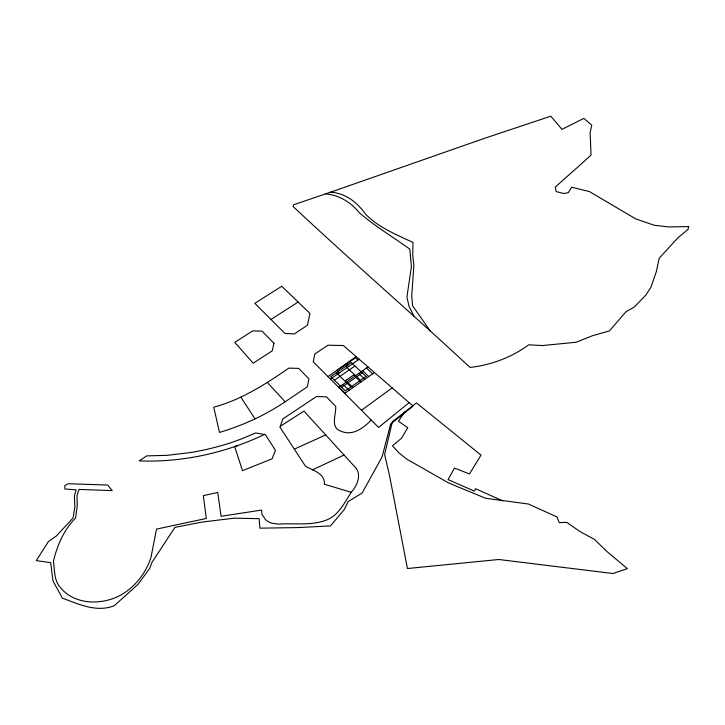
<?xml version="1.0" encoding="UTF-8"?>
<svg xmlns="http://www.w3.org/2000/svg" width="725" height="725" viewBox="0 0 725 725"><rect width="100%" height="100%" fill="white"/><g stroke="black" fill="none" stroke-linecap="round" stroke-linejoin="round"><path stroke-width="1.09" d="M280.249 426.309L279.959 427.143L305.569 466.347C312.874 470.317 325.335 473.57 324.401 484.255L351.181 492.284C357.543 485.596 362.464 473.253 354.108 466.048L303.983 411.12L280.249 426.309L282.886 418.878L316.49 396.539L326.422 396.829L335.693 406.299C336.346 414.618 329.667 427.995 341.511 431.393C352.803 436.205 363.814 427.75 371.245 420.074M351.181 492.284C344.638 502.516 338.919 515.013 326.893 519.879C311.605 526.024 294.468 522.933 278.454 524.148L271.349 523.097A19.584 16.312 -19.4 0 1 265.586 519.68L261.988 514.442L261.553 510.074L221.089 516.263L217.745 492.465L203.317 495.628L206.29 518.457L156.509 529.105L150.99 557.416C145.145 575.686 130.708 592.515 112.203 598.877A52.318 41.615 -30 0 1 100.911 601.487L97.141 601.859A50.931 40.518 -30.1 0 1 86.148 601.46C76.306 600.092 66.7 595.442 60.429 587.585C53.858 580.462 54.873 570.339 53.387 561.413C57.121 545.635 63.9 529.676 75.563 518.076L77.285 505.28L76.968 495.592L79.07 489.438L112.221 490.598L107.726 485.061L68.386 483.72L64.842 485.542L64.906 488.985L76.134 489.855L74.376 495.791L74.883 506.748L73.062 517.967L56.387 535.947L48.43 541.575L36.25 560.615L50.668 562.645L52.961 580.906L62.386 598.17C79.061 604.215 96.615 612.797 114.36 605.638L138.031 584.332L149.821 568.228L151.77 562.7L174.897 527.401L201.867 522.109L234.039 518.194L259.124 518.665L259.903 528.162L297.921 527.582L330.5 525.906L344.321 509.448L348.154 501.564L362.147 493.018L382.084 456.868L390.657 423.998L413.069 406.082L343.396 345.535L327.954 345.218L314.786 354.036L313.245 361.793L378.55 427.415L409.127 402.665M404.505 411.999L398.451 421.207L407.776 427.678L401.559 438.19L392.506 445.812L398.705 452.744L406.952 459.251L448.775 483.049L485.632 498.265L528.389 504.02L557.063 516.988L559.183 522.598L566.778 522.399L579.701 531.389L594.554 539.491L607.178 551.716L627.361 568.663L612.87 573.511L498.782 559.501L407.441 568.518L389.678 476.28L384.622 454.557L392.343 421.814L416.449 402.91L481.01 455.11L469.456 473.969L454.521 468.051L448.059 479.606L474.331 491.079L475.682 488.741L502.697 500.875M361.494 410.259L392.162 387.902M327.999 376.601L356.156 356.618M344.683 393.385L374.481 372.55M338.711 387.377L368.046 366.959M341.665 387.25L362.273 372.895M330.437 379.048L359.138 359.219M334.397 380.217L354.951 365.989M285.133 401.786L307.3 386.842L308.932 378.849L298.691 368.391L288.84 368.119C265.604 384.15 241.334 399.837 213.748 407.169L219.503 432.444C242.703 425.448 265.033 415.371 285.133 401.786L267.244 382.374M270.987 319.462L298.129 302.053L309.974 313.454L307.427 325.28L294.305 333.926L284.889 333.4L254.847 303.322L281.762 286.248L298.129 302.053M312.403 469.927L344.058 455.019M264.534 434.447C225.629 452.962 182.328 462.568 139.209 460.91L146.731 455.88L167.149 455.345L190.376 452.572A192.352 139.517 -17.4 0 0 213.522 447.742L221.152 445.721A171.671 125.733 -17.6 0 0 243.555 438.045L255.717 432.952L265.35 434.574L275.455 450.361L272.047 458.853L242.476 470.679L234.692 446.609L237.909 445.522M294.332 449.138L325.697 434.918M330.673 192.161L484.536 138.321L550.783 116.199L561.993 129.367L583.842 118.374L591.781 125.162L590.141 132.494L591.029 155.078C579.393 165.889 567.104 176.329 555.268 187.113L556.12 191.581L563.706 193.493L568.264 192.687L571.708 187.222L589.425 191.581L635.716 218.877L654.013 225.194L668.45 226.934L688.75 226.581L687.952 229.472L677.947 237.755L659.252 258.163L656.288 271.803L650.996 287.091L646.029 294.876L634.357 307.019L625.974 311.741L609.453 330.908L592.633 335.666L576.275 342.236L542.363 345.571L528.77 344.81C511.85 357.198 491.151 365.128 470.19 367.403L469.592 367.013C411.329 312.937 351.199 260.918 293.181 206.58L293.435 204.831L330.673 192.161C345.771 193.231 357.198 202.429 365.726 214.337C378.667 227.641 396.53 234.655 413.042 242.485L412.733 255.073L413.875 265.377L411.737 295.619L412.579 305.733L430.242 331.044M325.761 193.838C339.164 195.215 350.565 202.048 358.947 212.334C374.743 226.273 392.85 236.83 409.833 249.155L411.419 266.655L406.924 297.014L409.072 306.467L413.939 316.154M357.942 360.044L355.522 357.769L336.799 370.683L339.209 372.985M366.478 368.055L372.641 373.828M362.591 370.765L368.744 376.565M358.685 373.484L364.829 379.293M346.188 364.204L348.607 366.497M345.716 366.324L360.461 380.317M360.905 382.039L353.546 375.042L345.689 380.507L353.03 387.549M336.318 372.813L351.009 386.923M342.961 384.422L349.069 390.313M339.001 387.168L345.109 393.086M240.863 397.11L255.028 418.923M273.95 343.242L272.21 350.864L253.188 363.216L234.8 342.39L252.708 330.854L262.078 331.18L273.95 343.242M366.016 376.438L345.39 390.847L330.727 376.674L351.253 362.5L366.016 376.438"/></g></svg>
